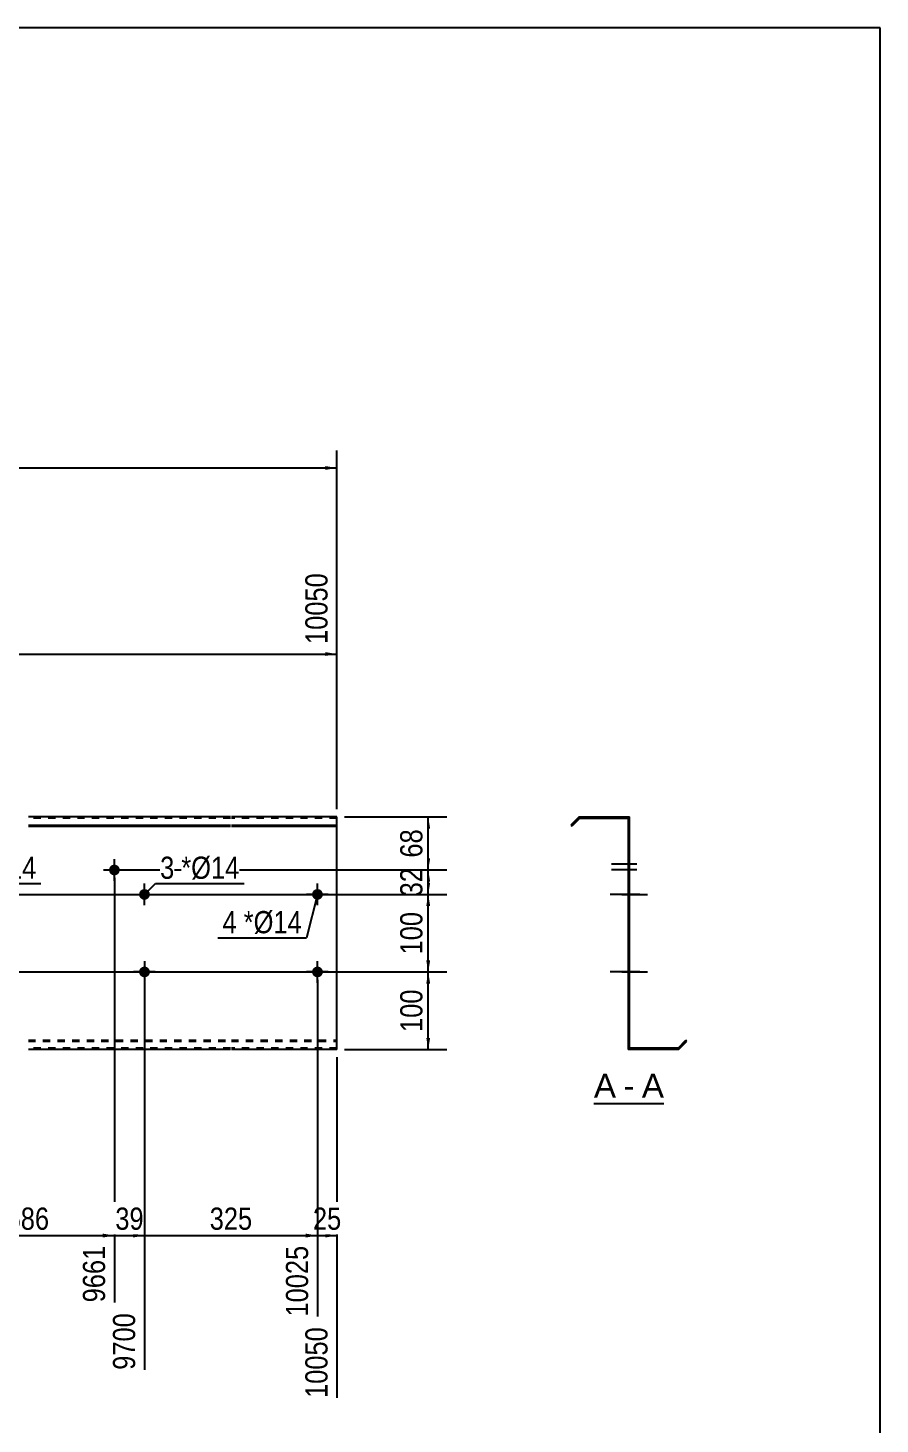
# Model space of a CAD drawing. Header units: millimetres. Extents: x -71 to 331, y -160 to 117.
# Drawn here: x 221.4 to 331.2, y -63.3 to 116.8 of the extents above; entities that cross this region are included whole.
import ezdxf

# ---------------------------------------------------------------- set-up
doc = ezdxf.new("R2010")
doc.units = ezdxf.units.MM
doc.linetypes.add('DXK_LINE_DOT1', pattern=[1.8814, 0.9407, -0.9407])
doc.styles.add('Arial', font='ARIAL.TTF', dxfattribs={"height": 0.2})
doc.styles.add('Arial Narrow', font='ARIALN.TTF', dxfattribs={"height": 0.2})

# ---------------------------------------------------------------- blocks, each defined once
blk = doc.blocks.new('Unknown-627191643-2148')
at = {"color": 5, "linetype": 'Continuous'}
for p, q in [((331.25, 116.75), (-68.75, 116.75)), ((331.25, -160.25), (331.25, 116.75))]:
    blk.add_line(p, q, dxfattribs=at)
blk = doc.blocks.new('Unknown-627191643-12 - 1243')
at = {"color": 7, "linetype": 'Continuous'}
blk.add_line((294.36, -21.95), (303.39, -21.95), dxfattribs=at)
at = {"color": 0, "linetype": 'Continuous'}
for points in [[(297.2, -21.2), (297.2, -18), (294.36, -18), (294.36, -21.2)], [(299.58, -21.2), (299.58, -18), (298.16, -18), (298.16, -21.2)], [(303.39, -21.2), (303.39, -18), (300.54, -18), (300.54, -21.2)]]:
    blk.add_wipeout(points, dxfattribs=at)
at = {"color": 96, "linetype": 'Continuous', "style": 'Arial'}
for s, p in [('A', (294.36, -21.2)), ('A', (300.54, -21.2)), ('-', (298.16, -21.2))]:
    blk.add_text(s, height=3.06, dxfattribs=at).set_placement(p)
blk = doc.blocks.new('Part-627191643-1218 - 1203')
at = {"color": 2, "linetype": 'Continuous'}
for p, q in [((247.52, 15), (221.45, 15)), ((261.22, 15), (247.62, 15)), ((261.22, 13.94), (261.22, 15)), ((221.45, 13.94), (247.52, 13.94)), ((221.45, 13.81), (247.52, 13.81)), ((247.62, 13.94), (261.22, 13.94)), ((247.62, 13.81), (261.22, 13.81)), ((261.22, -15), (261.22, 13.94)), ((247.52, -15), (221.45, -15)), ((261.22, -15), (247.62, -15))]:
    blk.add_line(p, q, dxfattribs=at)
at = {"color": 7, "linetype": 'DXK_LINE_DOT1'}
for p, q in [((247.52, 14.82), (221.45, 14.82)), ((261.22, 14.82), (247.62, 14.82)), ((221.45, -13.81), (247.52, -13.81)), ((221.45, -13.94), (247.52, -13.94)), ((247.62, -13.81), (261.22, -13.81)), ((247.62, -13.94), (261.22, -13.94)), ((247.52, -14.82), (221.45, -14.82)), ((261.22, -14.82), (247.62, -14.82))]:
    blk.add_line(p, q, dxfattribs=at)
blk = doc.blocks.new('Bolt-627191643-1226 - 1203')
at = {"linetype": 'Continuous'}
blk.add_hatch(color=3, dxfattribs=at).paths.add_polyline_path([(231.84, 8.15, -1), (233.24, 8.15, -1)])
at = {"color": 3, "linetype": 'Continuous'}
for p, q in [((232.54, 6.75), (232.54, 9.55)), ((231.14, 8.15), (233.94, 8.15))]:
    blk.add_line(p, q, dxfattribs=at)
blk = doc.blocks.new('Bolt-627191643-1230 - 1203')
at = {"linetype": 'Continuous'}
blk.add_hatch(color=3, dxfattribs=at).paths.add_polyline_path([(235.72, 5, -1), (237.12, 5, -1)])
at = {"color": 3, "linetype": 'Continuous'}
for p, q in [((236.42, 3.6), (236.42, 6.4)), ((235.02, 5), (237.82, 5))]:
    blk.add_line(p, q, dxfattribs=at)
blk = doc.blocks.new('Bolt-627191643-1231 - 1203')
at = {"linetype": 'Continuous'}
blk.add_hatch(color=3, dxfattribs=at).paths.add_polyline_path([(237.12, -5, -1), (235.72, -5, -1)])
at = {"color": 3, "linetype": 'Continuous'}
for p, q in [((236.42, -3.6), (236.42, -6.4)), ((237.82, -5), (235.02, -5))]:
    blk.add_line(p, q, dxfattribs=at)
blk = doc.blocks.new('Bolt-627191643-1232 - 1203')
at = {"linetype": 'Continuous'}
for points in [[(151.08, 5, -1), (152.48, 5, -1)], [(258.02, 5, -1), (259.42, 5, -1)]]:
    blk.add_hatch(color=3, dxfattribs=at).paths.add_polyline_path(points)
at = {"color": 3, "linetype": 'Continuous'}
for p, q in [((151.78, 3.6), (151.78, 6.4)), ((258.72, 3.6), (258.72, 6.4)), ((153.18, 5), (150.38, 5)), ((260.12, 5), (257.32, 5))]:
    blk.add_line(p, q, dxfattribs=at)
blk = doc.blocks.new('Bolt-627191643-1233 - 1203')
at = {"linetype": 'Continuous'}
for points in [[(151.08, -5, -1), (152.48, -5, -1)], [(258.02, -5, -1), (259.42, -5, -1)]]:
    blk.add_hatch(color=3, dxfattribs=at).paths.add_polyline_path(points)
at = {"color": 3, "linetype": 'Continuous'}
for p, q in [((151.78, -6.4), (151.78, -3.6)), ((258.72, -6.4), (258.72, -3.6)), ((153.18, -5), (150.38, -5)), ((260.12, -5), (257.32, -5))]:
    blk.add_line(p, q, dxfattribs=at)
blk = doc.blocks.new('Bolt-627191643-1248 - 1243')
at = {"linetype": 'Continuous'}
blk.add_hatch(color=3, dxfattribs=at).paths.add_polyline_path([(298.78, 9.58), (298.78, 8.18), (298.96, 8.18), (298.96, 9.58)])
at = {"color": 3, "linetype": 'Continuous'}
for p, q in [((298.96, 9.58), (298.78, 9.58)), ((299.91, 8.88), (296.61, 8.88)), ((298.96, 8.18), (298.78, 8.18))]:
    blk.add_line(p, q, dxfattribs=at)
blk = doc.blocks.new('Bolt-627191643-1264 - 1243')
at = {"linetype": 'Continuous'}
blk.add_hatch(color=3, dxfattribs=at).paths.add_polyline_path([(298.78, -4.3), (298.78, -5.7), (298.96, -5.7), (298.96, -4.3)])
blk.add_hatch(color=3, dxfattribs=at).paths.add_polyline_path([(298.78, -4.3), (298.78, -5.7), (298.96, -5.7), (298.96, -4.3)])
at = {"color": 3, "linetype": 'Continuous'}
for p, q in [((297.98, -5), (301.28, -5)), ((297.98, -5), (301.28, -5)), ((298.78, -4.3), (298.96, -4.3)), ((298.78, -4.3), (298.96, -4.3)), ((298.78, -5.7), (298.96, -5.7)), ((298.78, -5.7), (298.96, -5.7))]:
    blk.add_line(p, q, dxfattribs=at)
blk = doc.blocks.new('Part-627191643-1245 - 1243')
at = {"color": 2, "linetype": 'Continuous'}
for p, q in [((292.46, 15), (291.4, 13.94)), ((292.54, 14.82), (291.53, 13.81)), ((292.46, 15), (298.96, 15)), ((292.54, 14.82), (298.78, 14.82)), ((298.78, 14.82), (298.78, -15)), ((298.96, -14.82), (298.96, 15)), ((291.4, 13.94), (291.53, 13.81)), ((305.21, -14.82), (306.21, -13.81)), ((305.28, -15), (306.34, -13.94)), ((306.34, -13.94), (306.21, -13.81)), ((305.28, -15), (298.78, -15)), ((305.21, -14.82), (298.96, -14.82))]:
    blk.add_line(p, q, dxfattribs=at)
blk = doc.blocks.new('Bolt-627191643-1246 - 1243')
at = {"linetype": 'Continuous'}
for points in [[(298.78, 5.7), (298.78, 4.3), (298.96, 4.3), (298.96, 5.7)], [(298.78, 5.7), (298.78, 4.3), (298.96, 4.3), (298.96, 5.7)], [(298.78, 5.7), (298.78, 4.3), (298.96, 4.3), (298.96, 5.7)], [(298.78, -4.3), (298.78, -5.7), (298.96, -5.7), (298.96, -4.3)], [(298.78, -4.3), (298.78, -5.7), (298.96, -5.7), (298.96, -4.3)], [(298.78, -4.3), (298.78, -5.7), (298.96, -5.7), (298.96, -4.3)]]:
    blk.add_hatch(color=3, dxfattribs=at).paths.add_polyline_path(points)
at = {"color": 3, "linetype": 'Continuous'}
for p, q in [((298.96, 5.7), (298.78, 5.7)), ((298.96, 5.7), (298.78, 5.7)), ((298.96, 5.7), (298.78, 5.7)), ((300.26, 5), (296.46, 5)), ((300.26, 5), (296.46, 5)), ((300.26, 5), (296.46, 5)), ((298.96, 4.3), (298.78, 4.3)), ((298.96, 4.3), (298.78, 4.3)), ((298.96, 4.3), (298.78, 4.3)), ((300.26, -5), (296.46, -5)), ((300.26, -5), (296.46, -5)), ((300.26, -5), (296.46, -5)), ((298.96, -4.3), (298.78, -4.3)), ((298.96, -4.3), (298.78, -4.3)), ((298.96, -4.3), (298.78, -4.3)), ((298.96, -5.7), (298.78, -5.7)), ((298.96, -5.7), (298.78, -5.7)), ((298.96, -5.7), (298.78, -5.7))]:
    blk.add_line(p, q, dxfattribs=at)
blk = doc.blocks.new('Bolt-627191643-1247 - 1243')
at = {"linetype": 'Continuous'}
blk.add_hatch(color=3, dxfattribs=at).paths.add_polyline_path([(298.78, 9.58), (298.78, 8.18), (298.96, 8.18), (298.96, 9.58)])
at = {"color": 3, "linetype": 'Continuous'}
for p, q in [((298.96, 9.58), (298.78, 9.58)), ((299.91, 8.88), (296.61, 8.88)), ((298.96, 8.18), (298.78, 8.18))]:
    blk.add_line(p, q, dxfattribs=at)
blk = doc.blocks.new('Bolt-627191643-1249 - 1243')
at = {"linetype": 'Continuous'}
blk.add_hatch(color=3, dxfattribs=at).paths.add_polyline_path([(298.96, -5.7), (298.96, -4.3), (298.78, -4.3), (298.78, -5.7)])
at = {"color": 3, "linetype": 'Continuous'}
for p, q in [((298.96, -4.3), (298.78, -4.3)), ((299.76, -5), (298.78, -5)), ((298.96, -5.7), (298.78, -5.7))]:
    blk.add_line(p, q, dxfattribs=at)
blk = doc.blocks.new('Bolt-627191643-1250 - 1243')
at = {"linetype": 'Continuous'}
blk.add_hatch(color=3, dxfattribs=at).paths.add_polyline_path([(298.78, 5.7), (298.78, 4.3), (298.96, 4.3), (298.96, 5.7)])
at = {"color": 3, "linetype": 'Continuous'}
for p, q in [((298.96, 5.7), (298.78, 5.7)), ((299.91, 5), (296.61, 5)), ((298.96, 4.3), (298.78, 4.3))]:
    blk.add_line(p, q, dxfattribs=at)
blk = doc.blocks.new('Bolt-627191643-1251 - 1243')
at = {"linetype": 'Continuous'}
for points in [[(298.78, 5.7), (298.78, 4.3), (298.96, 4.3), (298.96, 5.7)], [(298.78, 5.7), (298.78, 4.3), (298.96, 4.3), (298.96, 5.7)], [(298.78, 5.7), (298.78, 4.3), (298.96, 4.3), (298.96, 5.7)], [(298.78, -4.3), (298.78, -5.7), (298.96, -5.7), (298.96, -4.3)], [(298.78, -4.3), (298.78, -5.7), (298.96, -5.7), (298.96, -4.3)], [(298.78, -4.3), (298.78, -5.7), (298.96, -5.7), (298.96, -4.3)]]:
    blk.add_hatch(color=3, dxfattribs=at).paths.add_polyline_path(points)
at = {"color": 3, "linetype": 'Continuous'}
for p, q in [((298.96, 5.7), (298.78, 5.7)), ((298.96, 5.7), (298.78, 5.7)), ((298.96, 5.7), (298.78, 5.7)), ((300.26, 5), (296.46, 5)), ((300.26, 5), (296.46, 5)), ((300.26, 5), (296.46, 5)), ((298.96, 4.3), (298.78, 4.3)), ((298.96, 4.3), (298.78, 4.3)), ((298.96, 4.3), (298.78, 4.3)), ((300.26, -5), (296.46, -5)), ((300.26, -5), (296.46, -5)), ((300.26, -5), (296.46, -5)), ((298.96, -4.3), (298.78, -4.3)), ((298.96, -4.3), (298.78, -4.3)), ((298.96, -4.3), (298.78, -4.3)), ((298.96, -5.7), (298.78, -5.7)), ((298.96, -5.7), (298.78, -5.7)), ((298.96, -5.7), (298.78, -5.7))]:
    blk.add_line(p, q, dxfattribs=at)
blk = doc.blocks.new('Bolt-627191643-1252 - 1243')
at = {"linetype": 'Continuous'}
blk.add_hatch(color=3, dxfattribs=at).paths.add_polyline_path([(298.78, 8.85), (298.78, 7.45), (298.96, 7.45), (298.96, 8.85)])
at = {"color": 3, "linetype": 'Continuous'}
for p, q in [((299.91, 8.15), (296.61, 8.15)), ((298.96, 8.85), (298.78, 8.85)), ((298.96, 7.45), (298.78, 7.45))]:
    blk.add_line(p, q, dxfattribs=at)
blk = doc.blocks.new('Bolt-627191643-1253 - 1243')
at = {"linetype": 'Continuous'}
blk.add_hatch(color=3, dxfattribs=at).paths.add_polyline_path([(298.78, 8.85), (298.78, 7.45), (298.96, 7.45), (298.96, 8.85)])
at = {"color": 3, "linetype": 'Continuous'}
for p, q in [((299.91, 8.15), (296.61, 8.15)), ((298.96, 8.85), (298.78, 8.85)), ((298.96, 7.45), (298.78, 7.45))]:
    blk.add_line(p, q, dxfattribs=at)
blk = doc.blocks.new('Bolt-627191643-1254 - 1243')
at = {"linetype": 'Continuous'}
blk.add_hatch(color=3, dxfattribs=at).paths.add_polyline_path([(298.96, -5.7), (298.96, -4.3), (298.78, -4.3), (298.78, -5.7)])
at = {"color": 3, "linetype": 'Continuous'}
for p, q in [((298.96, -4.3), (298.78, -4.3)), ((299.76, -5), (298.78, -5)), ((298.96, -5.7), (298.78, -5.7))]:
    blk.add_line(p, q, dxfattribs=at)
blk = doc.blocks.new('Bolt-627191643-1255 - 1243')
at = {"linetype": 'Continuous'}
blk.add_hatch(color=3, dxfattribs=at).paths.add_polyline_path([(298.78, 5.7), (298.78, 4.3), (298.96, 4.3), (298.96, 5.7)])
at = {"color": 3, "linetype": 'Continuous'}
for p, q in [((298.96, 5.7), (298.78, 5.7)), ((299.91, 5), (296.61, 5)), ((298.96, 4.3), (298.78, 4.3))]:
    blk.add_line(p, q, dxfattribs=at)
blk = doc.blocks.new('Bolt-627191643-1256 - 1243')
at = {"linetype": 'Continuous'}
for points in [[(298.96, 4.3), (298.96, 5.7), (298.78, 5.7), (298.78, 4.3)], [(298.96, -5.7), (298.96, -4.3), (298.78, -4.3), (298.78, -5.7)]]:
    blk.add_hatch(color=3, dxfattribs=at).paths.add_polyline_path(points)
at = {"color": 3, "linetype": 'Continuous'}
for p, q in [((298.96, 5.7), (298.78, 5.7)), ((298.96, 5), (296.78, 5)), ((298.96, 4.3), (298.78, 4.3)), ((298.96, -5), (296.78, -5)), ((298.96, -4.3), (298.78, -4.3)), ((298.96, -5.7), (298.78, -5.7))]:
    blk.add_line(p, q, dxfattribs=at)
blk = doc.blocks.new('Bolt-627191643-1257 - 1243')
at = {"linetype": 'Continuous'}
blk.add_hatch(color=3, dxfattribs=at).paths.add_polyline_path([(298.78, 5.7), (298.78, 4.3), (298.96, 4.3), (298.96, 5.7)])
at = {"color": 3, "linetype": 'Continuous'}
for p, q in [((298.96, 5.7), (298.78, 5.7)), ((299.91, 5), (296.61, 5)), ((298.96, 4.3), (298.78, 4.3))]:
    blk.add_line(p, q, dxfattribs=at)
blk = doc.blocks.new('Bolt-627191643-1258 - 1243')
at = {"linetype": 'Continuous'}
blk.add_hatch(color=3, dxfattribs=at).paths.add_polyline_path([(298.96, -5.7), (298.96, -4.3), (298.78, -4.3), (298.78, -5.7)])
at = {"color": 3, "linetype": 'Continuous'}
for p, q in [((298.96, -4.3), (298.78, -4.3)), ((299.76, -5), (298.78, -5)), ((298.96, -5.7), (298.78, -5.7))]:
    blk.add_line(p, q, dxfattribs=at)
blk = doc.blocks.new('Bolt-627191643-1259 - 1243')
at = {"linetype": 'Continuous'}
blk.add_hatch(color=3, dxfattribs=at).paths.add_polyline_path([(298.78, 5.7), (298.78, 4.3), (298.96, 4.3), (298.96, 5.7)])
blk.add_hatch(color=3, dxfattribs=at).paths.add_polyline_path([(298.78, 5.7), (298.78, 4.3), (298.96, 4.3), (298.96, 5.7)])
at = {"color": 3, "linetype": 'Continuous'}
for p, q in [((298.78, 5.7), (298.96, 5.7)), ((298.78, 5.7), (298.96, 5.7)), ((297.98, 5), (301.28, 5)), ((297.98, 5), (301.28, 5)), ((298.78, 4.3), (298.96, 4.3)), ((298.78, 4.3), (298.96, 4.3))]:
    blk.add_line(p, q, dxfattribs=at)
blk = doc.blocks.new('Bolt-627191643-1260 - 1243')
at = {"linetype": 'Continuous'}
blk.add_hatch(color=3, dxfattribs=at).paths.add_polyline_path([(298.78, -4.3), (298.78, -5.7), (298.96, -5.7), (298.96, -4.3)])
blk.add_hatch(color=3, dxfattribs=at).paths.add_polyline_path([(298.78, -4.3), (298.78, -5.7), (298.96, -5.7), (298.96, -4.3)])
at = {"color": 3, "linetype": 'Continuous'}
for p, q in [((297.98, -5), (301.28, -5)), ((297.98, -5), (301.28, -5)), ((298.78, -4.3), (298.96, -4.3)), ((298.78, -4.3), (298.96, -4.3)), ((298.78, -5.7), (298.96, -5.7)), ((298.78, -5.7), (298.96, -5.7))]:
    blk.add_line(p, q, dxfattribs=at)
blk = doc.blocks.new('Bolt-627191643-1261 - 1243')
at = {"linetype": 'Continuous'}
blk.add_hatch(color=3, dxfattribs=at).paths.add_polyline_path([(298.78, 5.7), (298.78, 4.3), (298.96, 4.3), (298.96, 5.7)])
at = {"color": 3, "linetype": 'Continuous'}
for p, q in [((298.96, 5.7), (298.78, 5.7)), ((299.91, 5), (296.61, 5)), ((298.96, 4.3), (298.78, 4.3))]:
    blk.add_line(p, q, dxfattribs=at)
blk = doc.blocks.new('Bolt-627191643-1262 - 1243')
at = {"linetype": 'Continuous'}
blk.add_hatch(color=3, dxfattribs=at).paths.add_polyline_path([(298.96, -5.7), (298.96, -4.3), (298.78, -4.3), (298.78, -5.7)])
at = {"color": 3, "linetype": 'Continuous'}
for p, q in [((298.96, -4.3), (298.78, -4.3)), ((299.76, -5), (298.78, -5)), ((298.96, -5.7), (298.78, -5.7))]:
    blk.add_line(p, q, dxfattribs=at)
blk = doc.blocks.new('Bolt-627191643-1263 - 1243')
at = {"linetype": 'Continuous'}
blk.add_hatch(color=3, dxfattribs=at).paths.add_polyline_path([(298.78, 5.7), (298.78, 4.3), (298.96, 4.3), (298.96, 5.7)])
blk.add_hatch(color=3, dxfattribs=at).paths.add_polyline_path([(298.78, 5.7), (298.78, 4.3), (298.96, 4.3), (298.96, 5.7)])
at = {"color": 3, "linetype": 'Continuous'}
for p, q in [((298.78, 5.7), (298.96, 5.7)), ((298.78, 5.7), (298.96, 5.7)), ((297.98, 5), (301.28, 5)), ((297.98, 5), (301.28, 5)), ((298.78, 4.3), (298.96, 4.3)), ((298.78, 4.3), (298.96, 4.3))]:
    blk.add_line(p, q, dxfattribs=at)
blk = doc.blocks.new('StraightDimension-627191643-1283 - 1203')
at = {"linetype": 'Continuous'}
blk.add_hatch(color=7, dxfattribs=at).paths.add_polyline_path([(231.04, -38.75), (232.54, -39), (231.04, -39.25)])
at = {"color": 7, "linetype": 'Continuous'}
for p, q in [((232.54, 7.15), (232.54, -47.61)), ((210.25, -6), (210.25, -47.61)), ((210.25, -39), (232.54, -39))]:
    blk.add_line(p, q, dxfattribs=at)
at = {"color": 0}
blk.add_wipeout([(224.74, -38.85), (224.74, -34.65), (218.05, -34.65), (218.05, -38.85)], dxfattribs=at)
at = {"color": 0, "linetype": 'Continuous'}
blk.add_wipeout([(231.94, -39.7), (227.74, -39.7), (227.74, -48.21), (231.94, -48.21)], dxfattribs=at)
at = {"color": 3, "style": 'Arial Narrow'}
blk.add_text('586', height=2.863, dxfattribs=at).set_placement((218.65, -38.25))
at = {"color": 3, "linetype": 'Continuous', "style": 'Arial Narrow'}
blk.add_text('9661', height=2.863, rotation=90.0002, dxfattribs=at).set_placement((231.34, -47.61))
blk = doc.blocks.new('StraightDimension-627191643-1406 - 1203')
at = {"linetype": 'Continuous'}
for points in [[(272.75, 6.65), (273, 8.15), (273.25, 6.65)], [(273.25, 6.5), (273, 5), (272.75, 6.5)]]:
    blk.add_hatch(color=7, dxfattribs=at).paths.add_polyline_path(points)
at = {"color": 7, "linetype": 'Continuous'}
for p, q in [((233.54, 8.15), (275.4, 8.15)), ((273, 5), (273, 8.15)), ((108.99, 5), (275.4, 5))]:
    blk.add_line(p, q, dxfattribs=at)
at = {"color": 0}
blk.add_wipeout([(272.85, 9.01), (268.65, 9.01), (268.65, 4.15), (272.85, 4.15)], dxfattribs=at)
at = {"color": 3, "style": 'Arial Narrow'}
blk.add_text('32', height=2.863, rotation=90.0002, dxfattribs=at).set_placement((272.25, 4.75))
blk = doc.blocks.new('StraightDimension-627191643-1282 - 1203')
at = {"linetype": 'Continuous'}
blk.add_hatch(color=7, dxfattribs=at).paths.add_polyline_path([(234.92, -38.75), (236.42, -39), (234.92, -39.25)])
at = {"color": 7, "linetype": 'Continuous'}
for p, q in [((232.54, 7.15), (232.54, -47.61)), ((236.42, -6), (236.42, -56.31)), ((232.54, -39), (236.42, -39))]:
    blk.add_line(p, q, dxfattribs=at)
at = {"color": 0}
blk.add_wipeout([(236.91, -38.85), (236.91, -34.65), (232.06, -34.65), (232.06, -38.85)], dxfattribs=at)
at = {"color": 0, "linetype": 'Continuous'}
blk.add_wipeout([(235.82, -48.4), (231.62, -48.4), (231.62, -56.91), (235.82, -56.91)], dxfattribs=at)
at = {"color": 3, "style": 'Arial Narrow'}
blk.add_text('39', height=2.863, dxfattribs=at).set_placement((232.66, -38.25))
at = {"color": 3, "linetype": 'Continuous', "style": 'Arial Narrow'}
blk.add_text('9700', height=2.863, rotation=90.0002, dxfattribs=at).set_placement((235.22, -56.31))
blk = doc.blocks.new('StraightDimension-627191643-1408 - 1203')
at = {"linetype": 'Continuous'}
for points in [[(272.75, -6.5), (273, -5), (273.25, -6.5)], [(273.25, -13.5), (273, -15), (272.75, -13.5)]]:
    blk.add_hatch(color=7, dxfattribs=at).paths.add_polyline_path(points)
at = {"color": 7, "linetype": 'Continuous'}
for p, q in [((108.99, -5), (275.4, -5)), ((273, -15), (273, -5)), ((262.22, -15), (275.4, -15))]:
    blk.add_line(p, q, dxfattribs=at)
at = {"color": 0}
blk.add_wipeout([(272.85, -6.66), (268.65, -6.66), (268.65, -13.34), (272.85, -13.34)], dxfattribs=at)
at = {"color": 3, "style": 'Arial Narrow'}
blk.add_text('100', height=2.863, rotation=90.0002, dxfattribs=at).set_placement((272.25, -12.74))
blk = doc.blocks.new('StraightDimension-627191643-1280 - 1203')
at = {"linetype": 'Continuous'}
blk.add_hatch(color=7, dxfattribs=at).paths.add_polyline_path([(259.72, -38.75), (261.22, -39), (259.72, -39.25)])
at = {"color": 7, "linetype": 'Continuous'}
for p, q in [((258.72, -6), (258.72, -49.44)), ((261.22, -16), (261.22, -59.94)), ((258.72, -39), (261.22, -39))]:
    blk.add_line(p, q, dxfattribs=at)
at = {"color": 0}
blk.add_wipeout([(262.4, -38.85), (262.4, -34.65), (257.54, -34.65), (257.54, -38.85)], dxfattribs=at)
at = {"color": 0, "linetype": 'Continuous'}
blk.add_wipeout([(260.62, -50.2), (256.42, -50.2), (256.42, -60.54), (260.62, -60.54)], dxfattribs=at)
at = {"color": 3, "style": 'Arial Narrow'}
blk.add_text('25', height=2.863, dxfattribs=at).set_placement((258.14, -38.25))
at = {"color": 3, "linetype": 'Continuous', "style": 'Arial Narrow'}
blk.add_text('10050', height=2.863, rotation=90.0002, dxfattribs=at).set_placement((260.02, -59.94))
blk = doc.blocks.new('StraightDimension-627191643-1333 - 1203')
at = {"linetype": 'Continuous'}
blk.add_hatch(color=7, dxfattribs=at).paths.add_polyline_path([(259.72, 36.25), (261.22, 36), (259.72, 35.75)])
at = {"color": 7, "linetype": 'Continuous'}
for p, q in [((261.22, 16), (261.22, 46.44)), ((107.99, 6), (107.99, 44.61)), ((107.99, 36), (261.22, 36))]:
    blk.add_line(p, q, dxfattribs=at)
at = {"color": 0, "linetype": 'Continuous'}
blk.add_wipeout([(260.62, 47.04), (256.42, 47.04), (256.42, 36.7), (260.62, 36.7)], dxfattribs=at)
at = {"color": 0}
blk.add_wipeout([(188.86, 36.15), (188.86, 40.35), (180.35, 40.35), (180.35, 36.15)], dxfattribs=at)
at = {"color": 3, "linetype": 'Continuous', "style": 'Arial Narrow'}
blk.add_text('10050', height=2.863, rotation=90.0002, dxfattribs=at).set_placement((260.02, 37.3))
at = {"color": 3, "style": 'Arial Narrow'}
blk.add_text('8025', height=2.863, dxfattribs=at).set_placement((180.95, 36.75))
blk = doc.blocks.new('StraightDimension-627191643-1281 - 1203')
at = {"linetype": 'Continuous'}
blk.add_hatch(color=7, dxfattribs=at).paths.add_polyline_path([(257.22, -38.75), (258.72, -39), (257.22, -39.25)])
at = {"color": 7, "linetype": 'Continuous'}
for p, q in [((236.42, -6), (236.42, -56.31)), ((258.72, -6), (258.72, -49.44)), ((236.42, -39), (258.72, -39))]:
    blk.add_line(p, q, dxfattribs=at)
at = {"color": 0}
blk.add_wipeout([(250.91, -38.85), (250.91, -34.65), (244.23, -34.65), (244.23, -38.85)], dxfattribs=at)
at = {"color": 0, "linetype": 'Continuous'}
blk.add_wipeout([(258.12, -39.7), (253.92, -39.7), (253.92, -50.04), (258.12, -50.04)], dxfattribs=at)
at = {"color": 3, "style": 'Arial Narrow'}
blk.add_text('325', height=2.863, dxfattribs=at).set_placement((244.83, -38.25))
at = {"color": 3, "linetype": 'Continuous', "style": 'Arial Narrow'}
blk.add_text('10025', height=2.863, rotation=90.0002, dxfattribs=at).set_placement((257.52, -49.44))
blk = doc.blocks.new('StraightDimension-627191643-1405 - 1203')
at = {"linetype": 'Continuous'}
for points in [[(272.75, 13.5), (273, 15), (273.25, 13.5)], [(273.25, 9.65), (273, 8.15), (272.75, 9.65)]]:
    blk.add_hatch(color=7, dxfattribs=at).paths.add_polyline_path(points)
at = {"color": 7, "linetype": 'Continuous'}
for p, q in [((262.22, 15), (275.4, 15)), ((273, 8.15), (273, 15)), ((233.54, 8.15), (275.4, 8.15))]:
    blk.add_line(p, q, dxfattribs=at)
at = {"color": 0}
blk.add_wipeout([(272.85, 14.01), (268.65, 14.01), (268.65, 9.15), (272.85, 9.15)], dxfattribs=at)
at = {"color": 3, "style": 'Arial Narrow'}
blk.add_text('68', height=2.863, rotation=90.0002, dxfattribs=at).set_placement((272.25, 9.75))
blk = doc.blocks.new('StraightDimension-627191643-1407 - 1203')
at = {"linetype": 'Continuous'}
for points in [[(272.75, 3.5), (273, 5), (273.25, 3.5)], [(273.25, -3.5), (273, -5), (272.75, -3.5)]]:
    blk.add_hatch(color=7, dxfattribs=at).paths.add_polyline_path(points)
at = {"color": 7, "linetype": 'Continuous'}
for p, q in [((108.99, 5), (275.4, 5)), ((273, -5), (273, 5)), ((108.99, -5), (275.4, -5))]:
    blk.add_line(p, q, dxfattribs=at)
at = {"color": 0}
blk.add_wipeout([(272.85, 3.34), (268.65, 3.34), (268.65, -3.34), (272.85, -3.34)], dxfattribs=at)
at = {"color": 3, "style": 'Arial Narrow'}
blk.add_text('100', height=2.863, rotation=90.0002, dxfattribs=at).set_placement((272.25, -2.74))
blk = doc.blocks.new('StraightDimension-627191643-1425 - 1203')
at = {"linetype": 'Continuous'}
blk.add_hatch(color=7, dxfattribs=at).paths.add_polyline_path([(259.72, 60.25), (261.22, 60), (259.72, 59.75)])
at = {"color": 7, "linetype": 'Continuous'}
for p, q in [((261.22, 16), (261.22, 62.25)), ((0, 60), (261.22, 60))]:
    blk.add_line(p, q, dxfattribs=at)
blk = doc.blocks.new('Mark-627191643-1476 - 1203')
at = {"color": 0}
blk.add_wipeout([(214.09, 7.01), (214.09, 10.01), (212.26, 10.01), (212.26, 7.01)], dxfattribs=at)
blk.add_wipeout([(214.09, 7.01), (214.09, 10.01), (212.26, 10.01), (212.26, 7.01)], dxfattribs=at)
at = {"color": 7, "linetype": 'Continuous'}
blk.add_line((210.25, 5), (211.66, 6.41), dxfattribs=at)
at = {"color": 3, "style": 'Arial Narrow'}
blk.add_text('6', height=2.86, dxfattribs=at).set_placement((212.26, 7.01))
at = {"color": 0}
blk.add_wipeout([(216.27, 7.01), (216.27, 10.01), (214.99, 10.01), (214.99, 7.01)], dxfattribs=at)
blk.add_wipeout([(216.27, 7.01), (216.27, 10.01), (214.99, 10.01), (214.99, 7.01)], dxfattribs=at)
blk.add_wipeout([(222.48, 7.01), (222.48, 10.01), (216.27, 10.01), (216.27, 7.01)], dxfattribs=at)
blk.add_wipeout([(222.48, 7.01), (222.48, 10.01), (216.27, 10.01), (216.27, 7.01)], dxfattribs=at)
at = {"color": 7, "linetype": 'Continuous'}
blk.add_line((211.66, 6.41), (223.08, 6.41), dxfattribs=at)
at = {"color": 3, "style": 'Arial Narrow'}
for s, height, p in [('*', 2.86, (214.99, 7.01)), ('Ø14', 2.863, (216.27, 7.01))]:
    blk.add_text(s, height=height, dxfattribs=at).set_placement(p)
blk = doc.blocks.new('MarkSet-627191643-1461 - 1203')
at = {"color": 0}
blk.add_wipeout([(240.27, 7.01), (240.27, 10.01), (238.44, 10.01), (238.44, 7.01)], dxfattribs=at)
blk.add_wipeout([(240.27, 7.01), (240.27, 10.01), (238.44, 10.01), (238.44, 7.01)], dxfattribs=at)
at = {"color": 7, "linetype": 'Continuous'}
blk.add_line((236.42, 5), (237.84, 6.41), dxfattribs=at)
at = {"color": 3, "style": 'Arial Narrow'}
blk.add_text('3', height=2.86, dxfattribs=at).set_placement((238.44, 7.01))
at = {"color": 0}
blk.add_wipeout([(242.44, 7.01), (242.44, 10.01), (241.17, 10.01), (241.17, 7.01)], dxfattribs=at)
blk.add_wipeout([(242.44, 7.01), (242.44, 10.01), (241.17, 10.01), (241.17, 7.01)], dxfattribs=at)
blk.add_wipeout([(248.66, 7.01), (248.66, 10.01), (242.44, 10.01), (242.44, 7.01)], dxfattribs=at)
blk.add_wipeout([(248.66, 7.01), (248.66, 10.01), (242.44, 10.01), (242.44, 7.01)], dxfattribs=at)
at = {"color": 7, "linetype": 'Continuous'}
blk.add_line((237.84, 6.41), (249.26, 6.41), dxfattribs=at)
at = {"color": 3, "style": 'Arial Narrow'}
for s, height, p in [('*', 2.86, (241.17, 7.01)), ('Ø14', 2.863, (242.44, 7.01))]:
    blk.add_text(s, height=height, dxfattribs=at).set_placement(p)
blk = doc.blocks.new('MarkSet-627191643-1467 - 1203')
at = {"color": 0}
blk.add_wipeout([(248.31, -0.01), (248.31, 2.99), (246.48, 2.99), (246.48, -0.01)], dxfattribs=at)
blk.add_wipeout([(248.31, -0.01), (248.31, 2.99), (246.48, 2.99), (246.48, -0.01)], dxfattribs=at)
at = {"color": 3, "style": 'Arial Narrow'}
blk.add_text('4', height=2.86, dxfattribs=at).set_placement((246.48, -0.01))
at = {"color": 0}
blk.add_wipeout([(250.49, -0.01), (250.49, 2.99), (249.21, 2.99), (249.21, -0.01)], dxfattribs=at)
blk.add_wipeout([(250.49, -0.01), (250.49, 2.99), (249.21, 2.99), (249.21, -0.01)], dxfattribs=at)
blk.add_wipeout([(256.7, -0.01), (256.7, 2.99), (250.49, 2.99), (250.49, -0.01)], dxfattribs=at)
blk.add_wipeout([(256.7, -0.01), (256.7, 2.99), (250.49, 2.99), (250.49, -0.01)], dxfattribs=at)
at = {"color": 7, "linetype": 'Continuous'}
for p in [(258.72, 5), (245.88, -0.61)]:
    blk.add_line(p, (257.3, -0.61), dxfattribs=at)
at = {"color": 3, "style": 'Arial Narrow'}
for s, height, p in [('*', 2.86, (249.21, -0.01)), ('Ø14', 2.863, (250.49, -0.01))]:
    blk.add_text(s, height=height, dxfattribs=at).set_placement(p)

msp = doc.modelspace()

# ---------------------------------------------------------------- block references
for name in ['Unknown-627191643-2148', 'Part-627191643-1218 - 1203', 'Part-627191643-1245 - 1243', 'Bolt-627191643-1226 - 1203', 'Bolt-627191643-1248 - 1243', 'Bolt-627191643-1247 - 1243', 'Bolt-627191643-1252 - 1243', 'Bolt-627191643-1253 - 1243', 'Bolt-627191643-1232 - 1203', 'Bolt-627191643-1230 - 1203', 'Bolt-627191643-1246 - 1243', 'Bolt-627191643-1251 - 1243', 'Bolt-627191643-1250 - 1243', 'Bolt-627191643-1255 - 1243', 'Bolt-627191643-1257 - 1243', 'Bolt-627191643-1261 - 1243', 'Bolt-627191643-1256 - 1243', 'Bolt-627191643-1259 - 1243', 'Bolt-627191643-1263 - 1243', 'Bolt-627191643-1233 - 1203', 'Bolt-627191643-1231 - 1203', 'Bolt-627191643-1264 - 1243', 'Bolt-627191643-1260 - 1243', 'Bolt-627191643-1249 - 1243', 'Bolt-627191643-1254 - 1243', 'Bolt-627191643-1258 - 1243', 'Bolt-627191643-1262 - 1243']:
    msp.add_blockref(name, (0, 0))

# ---------------------------------------------------------------- next in the draw order: block references
for name in ['StraightDimension-627191643-1283 - 1203', 'Unknown-627191643-12 - 1243']:
    msp.add_blockref(name, (0, 0))

# ---------------------------------------------------------------- next in the draw order: block references
msp.add_blockref('StraightDimension-627191643-1406 - 1203', (0, 0))

# ---------------------------------------------------------------- next in the draw order: block references
msp.add_blockref('StraightDimension-627191643-1282 - 1203', (0, 0))

# ---------------------------------------------------------------- next in the draw order: block references
for name in ['StraightDimension-627191643-1333 - 1203', 'StraightDimension-627191643-1408 - 1203']:
    msp.add_blockref(name, (0, 0))

# ---------------------------------------------------------------- next in the draw order: block references
for name in ['StraightDimension-627191643-1425 - 1203', 'StraightDimension-627191643-1405 - 1203', 'StraightDimension-627191643-1407 - 1203', 'StraightDimension-627191643-1280 - 1203']:
    msp.add_blockref(name, (0, 0))

# ---------------------------------------------------------------- next in the draw order: block references
for name in ['Mark-627191643-1476 - 1203', 'MarkSet-627191643-1461 - 1203', 'StraightDimension-627191643-1281 - 1203']:
    msp.add_blockref(name, (0, 0))

# ---------------------------------------------------------------- next in the draw order: block references
msp.add_blockref('MarkSet-627191643-1467 - 1203', (0, 0))

doc.saveas('drawing.dxf')
